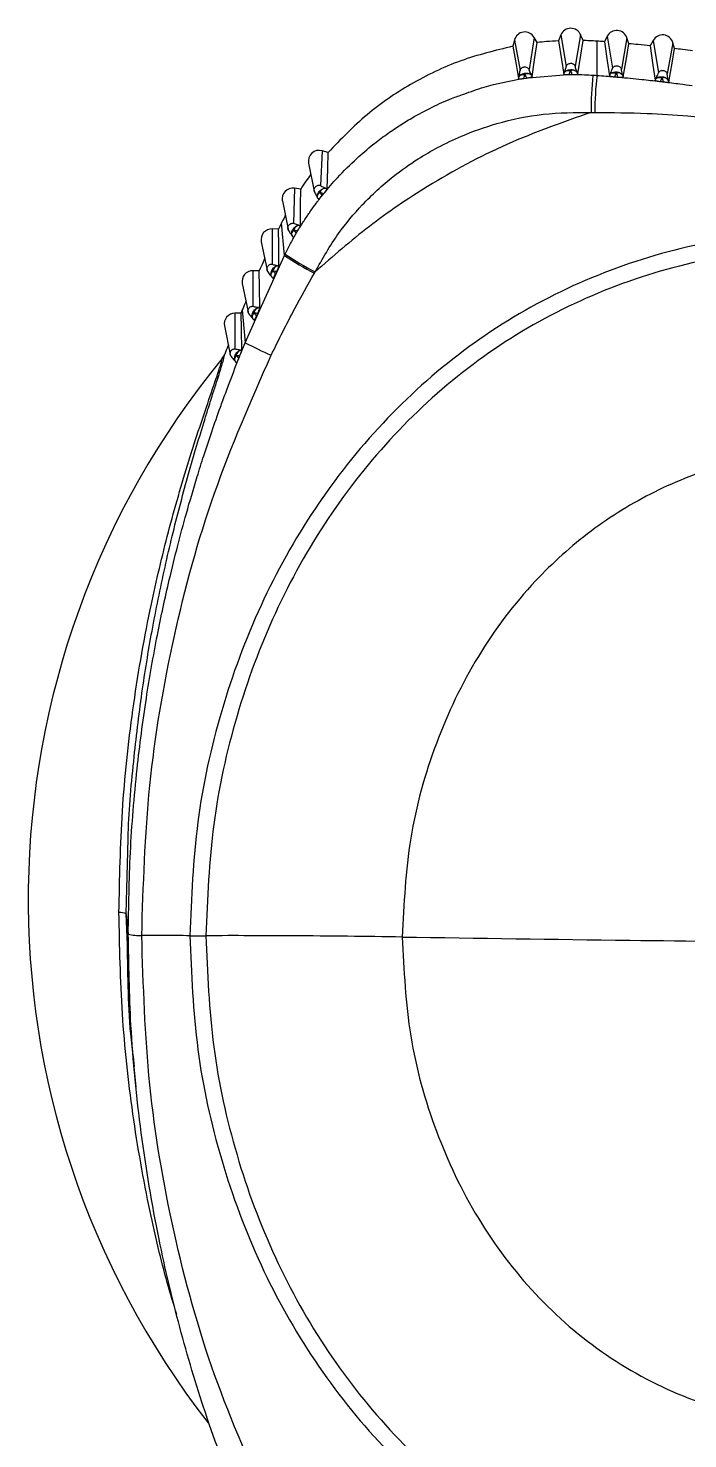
# Model space of a CAD drawing. Extents: x 398 to 508, y 623 to 782.
# Drawn here: x 467.078 to 468.77, y 726.597 to 730.213 of the extents above; entities that cross this region are included whole.
import ezdxf

# ---------------------------------------------------------------- set-up
doc = ezdxf.new("R2010")
doc.units = 0
doc.header["$MEASUREMENT"] = 0
doc.layers.add('GEOMETRY', color=2, linetype='Continuous', lineweight=25)

msp = doc.modelspace()

# ---------------------------------------------------------------- linework, layer by layer
at = {"layer": 'GEOMETRY'}
for p, q in [((468.4439, 730.1954), (468.4378, 730.1803)), ((468.4439, 730.1954), (468.4578, 730.1149)), ((468.4949, 730.1957), (468.4811, 730.1151)), ((468.5011, 730.181), (468.4949, 730.1957)), ((468.325, 730.1822), (468.321, 730.1663)), ((468.325, 730.1822), (468.3395, 730.1041)), ((468.3757, 730.1891), (468.3628, 730.1072)), ((468.3833, 730.1758), (468.3757, 730.1891)), ((468.5369, 730.0916), (468.5375, 730.1793)), ((468.563, 730.1921), (468.5557, 730.178)), ((468.563, 730.1921), (468.5764, 730.1098)), ((468.6137, 730.1878), (468.5993, 730.1079)), ((468.6185, 730.1728), (468.6137, 730.1878)), ((468.6809, 730.1813), (468.6732, 730.1675)), ((468.6809, 730.1813), (468.6942, 730.0982)), ((468.7315, 730.1755), (468.7169, 730.0955)), ((468.7358, 730.1605), (468.7315, 730.1755)), ((468.3445, 730.0833), (468.3492, 730.084)), ((468.3492, 730.084), (468.3563, 730.085)), ((468.361, 730.0858), (468.4609, 730.0937)), ((468.3692, 730.092), (468.3708, 730.0888)), ((468.4859, 730.0992), (468.4873, 730.0955)), ((468.5687, 730.0907), (468.5705, 730.0945)), ((468.6031, 730.0917), (468.6042, 730.0878)), ((468.6993, 730.0761), (468.7039, 730.0854)), ((468.6861, 730.0793), (468.6878, 730.0827)), ((468.7203, 730.0789), (468.7211, 730.0753)), ((467.8316, 729.8984), (467.8275, 729.8096)), ((467.8474, 729.8939), (467.8316, 729.8984)), ((467.797, 729.8665), (467.8116, 729.795)), ((467.7607, 729.8025), (467.7585, 729.7127)), ((467.7769, 729.8002), (467.7607, 729.8025)), ((467.7298, 729.7698), (467.7445, 729.6979)), ((467.8205, 729.7769), (467.8224, 729.7735)), ((467.8266, 729.7924), (467.8359, 729.7883)), ((467.8318, 729.7833), (467.8266, 729.7924)), ((467.8317, 729.7834), (467.8357, 729.7884)), ((467.8317, 729.7835), (467.8357, 729.7884)), ((467.7041, 729.698), (467.7034, 729.6077)), ((467.72, 729.6973), (467.7041, 729.698)), ((467.7351, 729.6303), (467.7279, 729.7137)), ((467.7594, 729.6956), (467.7692, 729.6929)), ((467.7657, 729.6871), (467.7594, 729.6956)), ((467.7656, 729.6872), (467.769, 729.6929)), ((467.6758, 729.6651), (467.6906, 729.5928)), ((467.7553, 729.6798), (467.758, 729.6761)), ((467.6724, 729.4905), (467.7351, 729.6303)), ((467.6544, 729.5909), (467.6542, 729.5)), ((467.6703, 729.5907), (467.6544, 729.5909)), ((467.7123, 729.5828), (467.7055, 729.5908)), ((467.7173, 729.6038), (467.7211, 729.6032)), ((467.627, 729.558), (467.6419, 729.4852)), ((467.7029, 729.5748), (467.7059, 729.5712)), ((467.6239, 729.4825), (467.6082, 729.4824)), ((467.6082, 729.4824), (467.6083, 729.3907)), ((467.6271, 729.4903), (467.6346, 729.4062)), ((467.6346, 729.4062), (467.6724, 729.4905)), ((467.6639, 729.4757), (467.6571, 729.4833)), ((467.6684, 729.4964), (467.6719, 729.496)), ((467.5814, 729.4495), (467.5964, 729.3761)), ((467.6549, 729.467), (467.6578, 729.4638)), ((467.6212, 729.3733), (467.6346, 729.4062)), ((467.5756, 729.3658), (467.5793, 729.371)), ((467.5793, 729.371), (467.582, 729.3768)), ((467.6229, 729.3873), (467.626, 729.3871)), ((467.61, 729.3577), (467.6129, 729.3546)), ((467.3294, 727.9426), (467.3344, 728.1347)), ((467.3294, 727.9426), (467.3346, 727.8904)), ((467.3326, 727.8641), (467.3294, 727.9426)), ((467.349, 727.5505), (467.3543, 727.4983))]:
    msp.add_line(p, q, dxfattribs=at)
at = {"layer": 'GEOMETRY', "flags": 128}
for points in [[(468.321, 730.1663), (468.3293, 730.1199), (468.3358, 730.0834)], [(468.3708, 730.0888), (468.3778, 730.1375), (468.3833, 730.1758)], [(468.4378, 730.1803), (468.4456, 730.1325), (468.4517, 730.0951)], [(468.4873, 730.0955), (468.495, 730.1434), (468.5011, 730.181)], [(468.5557, 730.178), (468.563, 730.1291), (468.5687, 730.0907)], [(468.6042, 730.0878), (468.6122, 730.1354), (468.6185, 730.1728)], [(468.6732, 730.1675), (468.6804, 730.1181), (468.6861, 730.0793)], [(468.7211, 730.0753), (468.7293, 730.123), (468.7358, 730.1605)], [(468.3358, 730.0834), (468.3363, 730.0857), (468.3367, 730.0875)], [(468.5822, 730.088), (468.5847, 730.0934), (468.5867, 730.0977)], [(468.5867, 730.0977), (468.5883, 730.0919), (468.5895, 730.0873)], [(468.7039, 730.0854), (468.7053, 730.0797), (468.7064, 730.0753)], [(467.8446, 729.801), (467.8461, 729.8529), (467.8474, 729.8939)], [(467.7762, 729.7065), (467.7766, 729.7589), (467.7769, 729.8002)], [(467.8409, 729.8024), (467.8429, 729.8016), (467.8446, 729.801)], [(467.7211, 729.6032), (467.7205, 729.6559), (467.72, 729.6973)], [(467.6719, 729.496), (467.671, 729.549), (467.6703, 729.5907)], [(467.7055, 729.5908), (467.7111, 729.5901), (467.7155, 729.5895)], [(467.626, 729.3871), (467.6248, 729.4405), (467.6239, 729.4825)], [(467.6571, 729.4833), (467.6625, 729.4827), (467.6667, 729.4822)], [(467.6186, 729.3668), (467.6148, 729.3709), (467.6118, 729.374)]]:
    msp.add_lwpolyline(points, dxfattribs=at)
at = {"layer": 'GEOMETRY'}
for centre, radius, start, end in [((468.3518, 730.1754), 0.0276, 29.7813, 165.7867), ((468.4695, 730.185), 0.0276, 22.7774, 157.8674), ((468.5875, 730.1793), 0.0276, 17.9489, 152.4235), ((468.705, 730.1679), 0.0276, 16.0723, 150.7259), ((468.3588, 730.0811), 0.015, 45.9678, 118.8201), ((468.4744, 730.0901), 0.0147, 38.4969, 111.7417), ((469.237, 730.0113), 0.7151, 173.4968, 181.16), ((469.271, 730.0007), 0.7397, 172.9364, 180.2889), ((468.5909, 730.0838), 0.0145, 33.2973, 107.0145), ((468.7078, 730.0713), 0.0146, 31.2775, 105.5796), ((467.824, 729.872), 0.0275, 73.8881, 191.4136), ((467.7567, 729.7752), 0.0275, 81.7986, 191.4439), ((467.8411, 729.7869), 0.0155, 90.6511, 159.1145), ((467.7027, 729.6706), 0.0275, 87.2476, 191.4633), ((467.7745, 729.692), 0.0156, 98.2702, 166.702), ((468.1083, 730.1758), 0.6609, 235.6214, 243.3715), ((468.1391, 730.2216), 0.7123, 235.6122, 242.8247), ((467.6539, 729.5635), 0.0275, 88.9491, 191.4694), ((467.7209, 729.5886), 0.0156, 103.4626, 171.7702), ((467.6083, 729.4549), 0.0275, 90.2982, 191.4326), ((467.6724, 729.4814), 0.0155, 105.0711, 173.0682), ((468.3114, 730.7361), 1.4922, 243.0248, 245.8564), ((469.2584, 727.9792), 2.1804, 140.5122, 217.9782), ((467.6272, 729.3725), 0.0155, 106.2845, 174.1921), ((467.3136, 727.9023), 0.0433, 68.634, 93.7401), ((467.3615, 727.9865), 0.0997, 254.3961, 274.4486)]:
    msp.add_arc(centre, radius, start, end, dxfattribs=at)
for points, knots in [([(468.321, 730.1663), (468.276, 730.1554), (468.1847, 730.1333), (468.059, 730.0723), (467.9431, 729.9938), (467.8796, 729.9275), (467.8474, 729.8939)], [0, 0, 0, 0, 0.24902, 0.505264, 0.749241, 1, 1, 1, 1]), ([(468.4378, 730.1803), (468.4276, 730.1797), (468.4095, 730.1786), (468.3913, 730.1767), (468.3833, 730.1758)], [0, 0, 0, 0, 0.558775, 1, 1, 1, 1]), ([(468.5375, 730.1793), (468.5307, 730.1797), (468.5186, 730.1805), (468.5064, 730.1809), (468.5011, 730.181)], [0, 0, 0, 0, 0.558671, 1, 1, 1, 1]), ([(468.5557, 730.178), (468.5523, 730.1782), (468.5462, 730.1787), (468.5401, 730.1791), (468.5375, 730.1793)], [0, 0, 0, 0, 0.560784, 1, 1, 1, 1]), ([(468.6732, 730.1675), (468.6629, 730.1685), (468.6447, 730.1704), (468.6265, 730.1721), (468.6185, 730.1728)], [0, 0, 0, 0, 0.562243, 1, 1, 1, 1]), ([(468.7821, 730.1546), (468.7734, 730.1557), (468.758, 730.1578), (468.7426, 730.1596), (468.7358, 730.1605)], [0, 0, 0, 0, 0.5617434, 1, 1, 1, 1]), ([(468.3367, 730.0875), (468.3375, 730.0919), (468.3391, 730.0995), (468.3394, 730.1027), (468.3395, 730.1041)], [0, 0, 0, 0, 0.5679854, 1, 1, 1, 1]), ([(468.3367, 730.0875), (468.3369, 730.0883), (468.3375, 730.0898), (468.3391, 730.0918), (468.3416, 730.0936), (468.3462, 730.0959), (468.3514, 730.0972), (468.3571, 730.0975), (468.3626, 730.0967), (468.367, 730.0945), (468.3686, 730.0927), (468.3692, 730.092)], [0, 0, 0, 0, 0.074099, 0.135075, 0.247175, 0.362432, 0.50067, 0.610641, 0.750165, 0.895094, 1, 1, 1, 1]), ([(468.3367, 730.0875), (468.3373, 730.0887), (468.3384, 730.091), (468.3426, 730.0935), (468.3465, 730.0941), (468.3495, 730.0941), (468.3509, 730.0942), (468.3515, 730.0943)], [0, 0, 0, 0, 0.295906, 0.561926, 0.812537, 0.915843, 1, 1, 1, 1]), ([(468.3492, 730.084), (468.3497, 730.0859), (468.3504, 730.0894), (468.3512, 730.0928), (468.3515, 730.0943)], [0, 0, 0, 0, 0.559162, 1, 1, 1, 1]), ([(468.3515, 730.0943), (468.3524, 730.0926), (468.354, 730.0895), (468.3556, 730.0864), (468.3563, 730.085)], [0, 0, 0, 0, 0.560723, 1, 1, 1, 1]), ([(468.3563, 730.085), (468.3572, 730.0852), (468.3588, 730.0854), (468.3604, 730.0857), (468.361, 730.0858)], [0, 0, 0, 0, 0.570921, 1, 1, 1, 1]), ([(468.361, 730.0858), (468.3624, 730.0861), (468.3652, 730.0866), (468.3684, 730.0874), (468.3704, 730.0882), (468.3707, 730.0886), (468.3708, 730.0888)], [0, 0, 0, 0, 0.216263, 0.431464, 0.739843, 1, 1, 1, 1]), ([(468.3692, 730.092), (468.3671, 730.0963), (468.3634, 730.104), (468.3629, 730.1062), (468.3628, 730.1072)], [0, 0, 0, 0, 0.560278, 1, 1, 1, 1]), ([(468.4517, 730.0951), (468.452, 730.0958), (468.4525, 730.0972), (468.4529, 730.0985), (468.4531, 730.0991)], [0, 0, 0, 0, 0.559698, 1, 1, 1, 1]), ([(468.4517, 730.0951), (468.452, 730.0948), (468.4525, 730.0944), (468.4559, 730.0939), (468.4588, 730.0938), (468.4606, 730.0937), (468.4609, 730.0937)], [0, 0, 0, 0, 0.44735, 0.700587, 0.955765, 1, 1, 1, 1]), ([(468.4531, 730.0991), (468.4545, 730.1032), (468.457, 730.1106), (468.4576, 730.1136), (468.4578, 730.1149)], [0, 0, 0, 0, 0.5678222, 1, 1, 1, 1]), ([(468.4531, 730.0991), (468.4535, 730.0998), (468.4543, 730.1012), (468.4561, 730.1029), (468.459, 730.1044), (468.4638, 730.1061), (468.4691, 730.1066), (468.4748, 730.1063), (468.48, 730.1047), (468.4841, 730.102), (468.4854, 730.1001), (468.4859, 730.0992)], [0, 0, 0, 0, 0.073698, 0.134691, 0.247268, 0.362818, 0.500595, 0.610503, 0.750117, 0.895682, 1, 1, 1, 1]), ([(468.4531, 730.0991), (468.4539, 730.1001), (468.4554, 730.1022), (468.4599, 730.1041), (468.4639, 730.1042), (468.4669, 730.1038), (468.4683, 730.1038), (468.469, 730.1038)], [0, 0, 0, 0, 0.293619, 0.55961, 0.810838, 0.914944, 1, 1, 1, 1]), ([(468.4609, 730.0937), (468.4617, 730.0937), (468.4632, 730.0937), (468.4647, 730.0937), (468.4653, 730.0937)], [0, 0, 0, 0, 0.5643303, 1, 1, 1, 1]), ([(468.4653, 730.0937), (468.466, 730.0956), (468.4672, 730.0989), (468.4684, 730.1023), (468.469, 730.1038)], [0, 0, 0, 0, 0.5592356, 1, 1, 1, 1]), ([(468.4653, 730.0937), (468.4667, 730.0938), (468.4691, 730.0938), (468.4716, 730.0938), (468.4727, 730.0938)], [0, 0, 0, 0, 0.559999, 1, 1, 1, 1]), ([(468.469, 730.1038), (468.4697, 730.1019), (468.4709, 730.0986), (468.4721, 730.0953), (468.4727, 730.0938)], [0, 0, 0, 0, 0.5608234, 1, 1, 1, 1]), ([(468.4727, 730.0938), (468.4735, 730.0938), (468.475, 730.0938), (468.4764, 730.0939), (468.4771, 730.0939)], [0, 0, 0, 0, 0.5591787, 1, 1, 1, 1]), ([(468.4771, 730.0939), (468.4785, 730.0939), (468.4812, 730.0941), (468.4846, 730.0944), (468.4868, 730.0949), (468.4871, 730.0953), (468.4873, 730.0955)], [0, 0, 0, 0, 0.208818, 0.416817, 0.704912, 1, 1, 1, 1]), ([(468.4771, 730.0939), (468.4863, 730.0938), (468.5028, 730.0936), (468.5193, 730.0927), (468.5265, 730.0923)], [0, 0, 0, 0, 0.560211, 1, 1, 1, 1]), ([(468.4859, 730.0992), (468.4843, 730.1037), (468.4815, 730.1118), (468.4812, 730.1141), (468.4811, 730.1151)], [0, 0, 0, 0, 0.560219, 1, 1, 1, 1]), ([(468.5265, 730.0923), (468.5284, 730.0922), (468.5319, 730.092), (468.5354, 730.0917), (468.5369, 730.0916)], [0, 0, 0, 0, 0.560017, 1, 1, 1, 1]), ([(468.5369, 730.0916), (468.5447, 730.091), (468.5586, 730.09), (468.5725, 730.0888), (468.5787, 730.0883)], [0, 0, 0, 0, 0.560693, 1, 1, 1, 1]), ([(468.5687, 730.0907), (468.569, 730.0905), (468.5693, 730.0901), (468.5719, 730.0893), (468.5751, 730.0888), (468.5776, 730.0885), (468.5787, 730.0883)], [0, 0, 0, 0, 0.350348, 0.613596, 0.830078, 1, 1, 1, 1]), ([(468.5705, 730.0945), (468.5722, 730.0985), (468.5753, 730.1056), (468.5761, 730.1085), (468.5764, 730.1098)], [0, 0, 0, 0, 0.56772, 1, 1, 1, 1]), ([(468.5705, 730.0945), (468.5714, 730.0956), (468.573, 730.0978), (468.5768, 730.0992), (468.5817, 730.1005), (468.5871, 730.1006), (468.5927, 730.0997), (468.5977, 730.0977), (468.6015, 730.0947), (468.6026, 730.0926), (468.6031, 730.0917)], [0, 0, 0, 0, 0.133916, 0.246763, 0.362579, 0.50025, 0.61032, 0.74993, 0.89585, 1, 1, 1, 1]), ([(468.5705, 730.0945), (468.5713, 730.0955), (468.573, 730.0974), (468.5777, 730.0989), (468.5816, 730.0986), (468.5846, 730.0979), (468.586, 730.0977), (468.5867, 730.0977)], [0, 0, 0, 0, 0.291908, 0.557826, 0.809503, 0.914221, 1, 1, 1, 1]), ([(468.5787, 730.0883), (468.5793, 730.0882), (468.5805, 730.0881), (468.5817, 730.088), (468.5822, 730.088)], [0, 0, 0, 0, 0.560699, 1, 1, 1, 1]), ([(468.5822, 730.088), (468.5836, 730.0879), (468.586, 730.0876), (468.5885, 730.0874), (468.5895, 730.0873)], [0, 0, 0, 0, 0.560014, 1, 1, 1, 1]), ([(468.5895, 730.0873), (468.5902, 730.0873), (468.5914, 730.0872), (468.5925, 730.0871), (468.593, 730.0871)], [0, 0, 0, 0, 0.5562987, 1, 1, 1, 1]), ([(468.593, 730.0871), (468.5944, 730.087), (468.5972, 730.0869), (468.6006, 730.0869), (468.6035, 730.0872), (468.6039, 730.0876), (468.6042, 730.0878)], [0, 0, 0, 0, 0.19291, 0.385314, 0.639964, 1, 1, 1, 1]), ([(468.593, 730.0871), (468.6125, 730.0853), (468.6472, 730.0821), (468.6819, 730.0781), (468.6971, 730.0764)], [0, 0, 0, 0, 0.561694, 1, 1, 1, 1]), ([(468.6031, 730.0917), (468.6018, 730.0963), (468.5996, 730.1046), (468.5994, 730.1069), (468.5993, 730.1079)], [0, 0, 0, 0, 0.560275, 1, 1, 1, 1]), ([(468.6878, 730.0827), (468.6896, 730.0867), (468.693, 730.0939), (468.6938, 730.0969), (468.6942, 730.0982)], [0, 0, 0, 0, 0.567777, 1, 1, 1, 1]), ([(468.6878, 730.0827), (468.6883, 730.0834), (468.6892, 730.0846), (468.6911, 730.0859), (468.6939, 730.0871), (468.6988, 730.0883), (468.7044, 730.0883), (468.7102, 730.0872), (468.7152, 730.085), (468.7188, 730.0819), (468.7198, 730.0798), (468.7203, 730.0789)], [0, 0, 0, 0, 0.07581, 0.1354, 0.233498, 0.34744, 0.500621, 0.610725, 0.75012, 0.895709, 1, 1, 1, 1]), ([(468.6878, 730.0827), (468.6887, 730.0836), (468.6904, 730.0854), (468.695, 730.0868), (468.699, 730.0864), (468.7019, 730.0857), (468.7033, 730.0855), (468.7039, 730.0854)], [0, 0, 0, 0, 0.292279, 0.558067, 0.80954, 0.914198, 1, 1, 1, 1]), ([(468.7203, 730.0789), (468.7191, 730.0836), (468.7171, 730.0921), (468.717, 730.0945), (468.7169, 730.0955)], [0, 0, 0, 0, 0.5604941, 1, 1, 1, 1]), ([(468.1954, 730.0436), (468.2126, 730.0499), (468.2609, 730.0678), (468.3117, 730.0772), (468.3445, 730.0833)], [0, 0, 0, 0, 0.355071, 1, 1, 1, 1]), ([(468.3358, 730.0834), (468.3361, 730.0832), (468.3365, 730.0828), (468.3397, 730.0829), (468.3424, 730.0831), (468.3441, 730.0833), (468.3445, 730.0833)], [0, 0, 0, 0, 0.457113, 0.715327, 0.936307, 1, 1, 1, 1]), ([(468.6861, 730.0793), (468.6863, 730.079), (468.6866, 730.0786), (468.6891, 730.0778), (468.6925, 730.0771), (468.6955, 730.0766), (468.6971, 730.0764)], [0, 0, 0, 0, 0.320687, 0.573692, 0.780742, 1, 1, 1, 1]), ([(468.6971, 730.0764), (468.6975, 730.0764), (468.6982, 730.0763), (468.699, 730.0762), (468.6993, 730.0761)], [0, 0, 0, 0, 0.562375, 1, 1, 1, 1]), ([(468.6993, 730.0761), (468.7006, 730.076), (468.703, 730.0757), (468.7053, 730.0754), (468.7064, 730.0753)], [0, 0, 0, 0, 0.55994, 1, 1, 1, 1]), ([(468.7064, 730.0753), (468.7068, 730.0752), (468.7075, 730.0752), (468.7082, 730.0751), (468.7085, 730.0751)], [0, 0, 0, 0, 0.564745, 1, 1, 1, 1]), ([(468.7085, 730.0751), (468.7099, 730.0749), (468.7127, 730.0747), (468.7164, 730.0745), (468.7195, 730.0746), (468.7209, 730.0749), (468.7211, 730.0752), (468.7211, 730.0753)], [0, 0, 0, 0, 0.174968, 0.349861, 0.564194, 0.861578, 1, 1, 1, 1]), ([(468.7085, 730.0751), (468.7221, 730.0734), (468.7463, 730.0704), (468.7704, 730.0671), (468.781, 730.0657)], [0, 0, 0, 0, 0.560767, 1, 1, 1, 1]), ([(467.8357, 729.7884), (467.8474, 729.8023), (467.8741, 729.8339), (467.9166, 729.8759), (467.959, 729.9122), (467.9956, 729.9398), (468.0288, 729.9624), (468.0678, 729.9864), (468.1126, 730.01), (468.1572, 730.0309), (468.1849, 730.0401), (468.1954, 730.0436)], [0, 0, 0, 0, 0.121809, 0.278362, 0.399985, 0.496648, 0.586063, 0.669722, 0.804028, 0.925697, 1, 1, 1, 1]), ([(468.522, 729.9969), (468.4492, 729.9713), (468.3038, 729.9204), (468.1146, 729.8182), (467.9506, 729.7074), (467.8595, 729.6278), (467.8138, 729.5879)], [0, 0, 0, 0, 0.280402, 0.559758, 0.779466, 1, 1, 1, 1]), ([(467.8138, 729.5879), (467.8328, 729.6215), (467.8675, 729.6827), (467.9363, 729.7642), (468.0054, 729.8278), (468.0719, 729.8748), (468.1306, 729.9089), (468.1974, 729.9409), (468.2872, 729.9725), (468.3991, 729.9962), (468.4808, 729.9966), (468.522, 729.9969)], [0, 0, 0, 0, 0.134089, 0.244473, 0.369448, 0.45987, 0.526986, 0.605219, 0.716922, 0.857083, 1, 1, 1, 1]), ([(468.522, 729.9969), (468.5238, 729.9969), (468.5269, 729.9969), (468.5299, 729.9969), (468.5313, 729.9969)], [0, 0, 0, 0, 0.559851, 1, 1, 1, 1]), ([(468.5313, 729.9969), (468.576, 729.9965), (468.6556, 729.9957), (468.735, 729.9906), (468.7697, 729.9884)], [0, 0, 0, 0, 0.562267, 1, 1, 1, 1]), ([(468.7697, 729.9884), (468.8966, 729.9746), (469.1511, 729.9468), (469.5233, 729.8472), (469.8838, 729.7104), (470.2279, 729.535), (470.5518, 729.3258), (470.8497, 729.0837), (471.1208, 728.8135), (471.2721, 728.6087), (471.3476, 728.5065)], [0, 0, 0, 0, 0.124403, 0.249396, 0.374648, 0.499998, 0.625346, 0.750599, 0.875592, 1, 1, 1, 1]), ([(467.8029, 729.8378), (467.7986, 729.8319), (467.7897, 729.8196), (467.7813, 729.8069), (467.7769, 729.8002)], [0, 0, 0, 0, 0.473441, 1, 1, 1, 1]), ([(467.8116, 729.795), (467.8119, 729.7942), (467.8123, 729.7928), (467.815, 729.787), (467.8182, 729.7811), (467.8203, 729.7772)], [0, 0, 0, 0, 0.259062, 0.508401, 1, 1, 1, 1]), ([(467.8207, 729.7765), (467.8203, 729.7772), (467.8196, 729.7787), (467.8191, 729.7812), (467.8195, 729.7843), (467.821, 729.7888), (467.8238, 729.7934), (467.8278, 729.7977), (467.8324, 729.8009), (467.8373, 729.8026), (467.8398, 729.8024), (467.8409, 729.8024)], [0, 0, 0, 0, 0.072811, 0.139295, 0.247501, 0.357518, 0.500346, 0.609002, 0.750043, 0.89454, 1, 1, 1, 1]), ([(467.8409, 729.8024), (467.8367, 729.8041), (467.8291, 729.8073), (467.828, 729.8089), (467.8275, 729.8096)], [0, 0, 0, 0, 0.559655, 1, 1, 1, 1]), ([(467.8357, 729.7885), (467.8366, 729.7896), (467.8384, 729.7918), (467.8408, 729.7949), (467.8428, 729.7977), (467.8443, 729.8), (467.8445, 729.8006), (467.8446, 729.801)], [0, 0, 0, 0, 0.168847, 0.338039, 0.503216, 0.739358, 1, 1, 1, 1]), ([(467.769, 729.6929), (467.7717, 729.6974), (467.7762, 729.7047), (467.7817, 729.7134), (467.7871, 729.7217), (467.7926, 729.73), (467.7978, 729.7376), (467.8003, 729.7413), (467.801, 729.7422), (467.8012, 729.7424), (467.8012, 729.7425), (467.8012, 729.7425), (467.8012, 729.7425), (467.8012, 729.7425), (467.8012, 729.7426), (467.8012, 729.7426), (467.8013, 729.7426), (467.8014, 729.7428), (467.8021, 729.7437), (467.807, 729.7507), (467.8128, 729.7587), (467.8198, 729.7681), (467.8249, 729.7748), (467.8291, 729.7802), (467.8317, 729.7834)], [0, 0, 0, 0, 0.143739, 0.233051, 0.280958, 0.412378, 0.505693, 0.529211, 0.535296, 0.536926, 0.537389, 0.537533, 0.537617, 0.537627, 0.537651, 0.537743, 0.538104, 0.53953, 0.545194, 0.567718, 0.772289, 0.813325, 0.887211, 1, 1, 1, 1]), ([(467.8207, 729.7765), (467.8202, 729.7778), (467.8192, 729.7804), (467.8204, 729.7854), (467.8229, 729.7886), (467.8252, 729.7908), (467.8262, 729.7919), (467.8266, 729.7924)], [0, 0, 0, 0, 0.296336, 0.563095, 0.814411, 0.917289, 1, 1, 1, 1]), ([(467.8224, 729.7735), (467.8226, 729.7734), (467.8229, 729.7733), (467.8249, 729.7753), (467.8271, 729.7778), (467.8295, 729.7807), (467.831, 729.7827), (467.8317, 729.7835)], [0, 0, 0, 0, 0.340068, 0.542287, 0.712495, 0.883403, 1, 1, 1, 1]), ([(467.7374, 729.7324), (467.7366, 729.7309), (467.7334, 729.7247), (467.7303, 729.7184), (467.7279, 729.7137)], [0, 0, 0, 0, 0.23968, 1, 1, 1, 1]), ([(471.1235, 727.8896), (471.1186, 727.9813), (471.1088, 728.1653), (471.0321, 728.4336), (470.914, 728.6888), (470.7539, 728.9254), (470.558, 729.1382), (470.3313, 729.3225), (470.0802, 729.4747), (469.8108, 729.591), (469.5297, 729.6679), (469.2436, 729.7025), (468.9595, 729.6928), (468.6843, 729.6379), (468.4249, 729.5373), (468.1888, 729.3915), (467.9814, 729.2051), (467.8068, 728.984), (467.6678, 728.7346), (467.5677, 728.4637), (467.5045, 728.1784), (467.4967, 727.9839), (467.4928, 727.8863)], [0, 0, 0, 0, 0.048377, 0.09717, 0.146628, 0.196818, 0.247667, 0.298988, 0.350512, 0.401933, 0.452965, 0.50339, 0.553091, 0.602088, 0.650565, 0.698888, 0.747507, 0.796727, 0.846674, 0.897321, 0.94851, 1, 1, 1, 1]), ([(467.7279, 729.7137), (467.7264, 729.7106), (467.7238, 729.7052), (467.7211, 729.6997), (467.72, 729.6973)], [0, 0, 0, 0, 0.559216, 1, 1, 1, 1]), ([(467.7368, 729.6338), (467.7414, 729.6429), (467.7468, 729.6536), (467.7541, 729.667), (467.759, 729.6758), (467.7631, 729.6829), (467.7656, 729.6872)], [0, 0, 0, 0, 0.504194, 0.594258, 0.753766, 1, 1, 1, 1]), ([(467.7445, 729.6979), (467.7447, 729.6971), (467.7453, 729.6954), (467.7484, 729.6896), (467.7524, 729.6839), (467.755, 729.6802)], [0, 0, 0, 0, 0.263477, 0.514591, 1, 1, 1, 1]), ([(467.7557, 729.6793), (467.7552, 729.68), (467.7543, 729.6813), (467.7536, 729.6837), (467.7535, 729.6868), (467.7544, 729.6915), (467.7566, 729.6963), (467.7598, 729.7011), (467.764, 729.7049), (467.7687, 729.7072), (467.7713, 729.7074), (467.7723, 729.7075)], [0, 0, 0, 0, 0.072662, 0.139011, 0.247668, 0.357937, 0.500334, 0.608157, 0.749945, 0.899555, 1, 1, 1, 1]), ([(467.7557, 729.6793), (467.755, 729.6805), (467.7537, 729.6829), (467.7542, 729.6879), (467.7562, 729.6915), (467.7582, 729.6939), (467.759, 729.6951), (467.7594, 729.6956)], [0, 0, 0, 0, 0.293967, 0.560693, 0.812387, 0.915994, 1, 1, 1, 1]), ([(467.758, 729.6761), (467.7582, 729.676), (467.7585, 729.676), (467.7601, 729.6782), (467.7618, 729.681), (467.7638, 729.6841), (467.765, 729.6863), (467.7656, 729.6872)], [0, 0, 0, 0, 0.343822, 0.543268, 0.712445, 0.882245, 1, 1, 1, 1]), ([(467.7723, 729.7075), (467.768, 729.7086), (467.7603, 729.7107), (467.7591, 729.7121), (467.7585, 729.7127)], [0, 0, 0, 0, 0.559659, 1, 1, 1, 1]), ([(467.7656, 729.6872), (467.7661, 729.688), (467.7669, 729.6894), (467.7678, 729.6909), (467.7682, 729.6916), (467.7685, 729.6921), (467.7688, 729.6925), (467.769, 729.6929)], [0, 0, 0, 0, 0.480467, 0.736266, 0.767741, 0.822207, 1, 1, 1, 1]), ([(467.769, 729.6929), (467.7697, 729.6941), (467.7712, 729.6966), (467.7731, 729.7), (467.7748, 729.7031), (467.776, 729.7055), (467.7761, 729.7062), (467.7762, 729.7065)], [0, 0, 0, 0, 0.168813, 0.337959, 0.503289, 0.740002, 1, 1, 1, 1]), ([(467.7723, 729.7075), (467.773, 729.7073), (467.7743, 729.707), (467.7756, 729.7067), (467.7762, 729.7065)], [0, 0, 0, 0, 0.560303, 1, 1, 1, 1]), ([(471.0813, 727.889), (471.0766, 727.9785), (471.067, 728.1583), (470.9919, 728.4204), (470.8765, 728.6699), (470.72, 728.9011), (470.5285, 729.1091), (470.3069, 729.2893), (470.0615, 729.438), (469.7983, 729.5517), (469.5236, 729.6267), (469.244, 729.6605), (468.9664, 729.651), (468.6976, 729.5973), (468.4442, 729.4991), (468.2135, 729.3567), (468.011, 729.1746), (467.8405, 728.9586), (467.7048, 728.7151), (467.6071, 728.4505), (467.5454, 728.1718), (467.5378, 727.9817), (467.534, 727.8863)], [0, 0, 0, 0, 0.048366, 0.097149, 0.146599, 0.196786, 0.247642, 0.298976, 0.350518, 0.401955, 0.452995, 0.503421, 0.553115, 0.602102, 0.650569, 0.698881, 0.747489, 0.7967, 0.846643, 0.897293, 0.948493, 1, 1, 1, 1]), ([(467.6846, 729.6221), (467.6832, 729.619), (467.6783, 729.6086), (467.6736, 729.5981), (467.6703, 729.5907)], [0, 0, 0, 0, 0.2989826, 1, 1, 1, 1]), ([(467.7351, 729.6303), (467.7354, 729.631), (467.736, 729.6321), (467.7366, 729.6333), (467.7368, 729.6338)], [0, 0, 0, 0, 0.560014, 1, 1, 1, 1]), ([(467.6906, 729.5928), (467.6909, 729.5919), (467.6915, 729.5901), (467.695, 729.5844), (467.6995, 729.5789), (467.7025, 729.5752)], [0, 0, 0, 0, 0.26588, 0.518072, 1, 1, 1, 1]), ([(467.7034, 729.5743), (467.7028, 729.5749), (467.7018, 729.5761), (467.7008, 729.5785), (467.7005, 729.5815), (467.7009, 729.5863), (467.7026, 729.5913), (467.7055, 729.5963), (467.7093, 729.6005), (467.7137, 729.6031), (467.7162, 729.6036), (467.7173, 729.6038)], [0, 0, 0, 0, 0.073195, 0.139519, 0.247836, 0.35736, 0.500463, 0.609802, 0.750036, 0.895817, 1, 1, 1, 1]), ([(467.7034, 729.5743), (467.7025, 729.5754), (467.701, 729.5777), (467.701, 729.5827), (467.7027, 729.5864), (467.7044, 729.589), (467.7052, 729.5903), (467.7055, 729.5908)], [0, 0, 0, 0, 0.292378, 0.559067, 0.811185, 0.915353, 1, 1, 1, 1]), ([(467.7011, 729.3744), (467.7209, 729.4144), (467.7561, 729.4856), (467.795, 729.5547), (467.8121, 729.5849)], [0, 0, 0, 0, 0.562534, 1, 1, 1, 1]), ([(467.7173, 729.6038), (467.7129, 729.6045), (467.7051, 729.6058), (467.7039, 729.6071), (467.7034, 729.6077)], [0, 0, 0, 0, 0.5596688, 1, 1, 1, 1]), ([(467.7059, 729.5712), (467.7061, 729.5712), (467.7063, 729.5712), (467.7077, 729.5735), (467.7092, 729.5764), (467.7108, 729.5796), (467.7119, 729.5819), (467.7123, 729.5828)], [0, 0, 0, 0, 0.3452159, 0.5454513, 0.7144889, 0.8841976, 1, 1, 1, 1]), ([(467.7123, 729.5828), (467.7129, 729.584), (467.7139, 729.5863), (467.715, 729.5885), (467.7155, 729.5895)], [0, 0, 0, 0, 0.559983, 1, 1, 1, 1]), ([(467.7155, 729.5895), (467.716, 729.5907), (467.7172, 729.5933), (467.7188, 729.5968), (467.7201, 729.6), (467.721, 729.6023), (467.7211, 729.6029), (467.7211, 729.6032)], [0, 0, 0, 0, 0.170064, 0.340314, 0.509802, 0.76226, 1, 1, 1, 1]), ([(467.8121, 729.5849), (467.8124, 729.5855), (467.813, 729.5865), (467.8136, 729.5875), (467.8138, 729.5879)], [0, 0, 0, 0, 0.5600464, 1, 1, 1, 1]), ([(467.6363, 729.5124), (467.6359, 729.5113), (467.6327, 729.504), (467.6297, 729.4966), (467.6271, 729.4903)], [0, 0, 0, 0, 0.141742, 1, 1, 1, 1]), ([(467.6271, 729.4903), (467.6265, 729.4888), (467.6254, 729.4862), (467.6243, 729.4837), (467.6239, 729.4825)], [0, 0, 0, 0, 0.560054, 1, 1, 1, 1]), ([(467.6419, 729.4852), (467.6419, 729.4853), (467.6414, 729.4865), (467.6416, 729.4891), (467.6424, 729.4926), (467.6444, 729.4958), (467.6472, 729.4982), (467.6505, 729.4997), (467.653, 729.4999), (467.6542, 729.5)], [0, 0, 0, 0, 0.010992, 0.175827, 0.340662, 0.505496, 0.670331, 0.835165, 1, 1, 1, 1]), ([(467.6419, 729.4852), (467.6422, 729.4842), (467.6428, 729.4824), (467.6465, 729.4766), (467.6513, 729.4711), (467.6545, 729.4674)], [0, 0, 0, 0, 0.266215, 0.518701, 1, 1, 1, 1]), ([(467.6451, 729.4791), (467.6443, 729.48), (467.6428, 729.4818), (467.6422, 729.4841), (467.6419, 729.4852)], [0, 0, 0, 0, 0.517247, 1, 1, 1, 1]), ([(467.6554, 729.4664), (467.6548, 729.4671), (467.6538, 729.4683), (467.6528, 729.4706), (467.6523, 729.4737), (467.6525, 729.4784), (467.6541, 729.4834), (467.6568, 729.4886), (467.6605, 729.4928), (467.6648, 729.4956), (467.6674, 729.4962), (467.6684, 729.4964)], [0, 0, 0, 0, 0.078048, 0.140383, 0.247774, 0.357517, 0.500368, 0.609586, 0.749998, 0.895509, 1, 1, 1, 1]), ([(467.6554, 729.4664), (467.6546, 729.4676), (467.6529, 729.4698), (467.6528, 729.4749), (467.6543, 729.4787), (467.6561, 729.4814), (467.6568, 729.4827), (467.6571, 729.4833)], [0, 0, 0, 0, 0.292879, 0.559705, 0.811787, 0.915715, 1, 1, 1, 1]), ([(467.6684, 729.4964), (467.664, 729.497), (467.656, 729.4981), (467.6547, 729.4994), (467.6542, 729.5)], [0, 0, 0, 0, 0.559688, 1, 1, 1, 1]), ([(467.6578, 729.4638), (467.658, 729.4638), (467.6582, 729.4637), (467.6595, 729.4661), (467.6609, 729.469), (467.6624, 729.4724), (467.6635, 729.4747), (467.6639, 729.4757)], [0, 0, 0, 0, 0.341574, 0.540904, 0.708689, 0.877173, 1, 1, 1, 1]), ([(467.6639, 729.4757), (467.6644, 729.4769), (467.6654, 729.4791), (467.6663, 729.4813), (467.6667, 729.4822)], [0, 0, 0, 0, 0.560059, 1, 1, 1, 1]), ([(467.6667, 729.4822), (467.6673, 729.4835), (467.6684, 729.4861), (467.6698, 729.4896), (467.6711, 729.4928), (467.6718, 729.4951), (467.6719, 729.4957), (467.6719, 729.496)], [0, 0, 0, 0, 0.17154, 0.343232, 0.515026, 0.772316, 1, 1, 1, 1]), ([(467.5913, 729.4009), (467.5909, 729.3998), (467.5877, 729.3918), (467.5847, 729.3838), (467.582, 729.3768)], [0, 0, 0, 0, 0.13361, 1, 1, 1, 1]), ([(467.3108, 727.9455), (467.3125, 728.0323), (467.316, 728.2057), (467.3437, 728.4652), (467.3842, 728.7005), (467.4332, 728.9102), (467.477, 729.0634), (467.5142, 729.18), (467.542, 729.2619), (467.5624, 729.321), (467.5733, 729.3547), (467.5748, 729.3621), (467.5756, 729.3658)], [0, 0, 0, 0, 0.168284, 0.336443, 0.50431, 0.629879, 0.754855, 0.817016, 0.878727, 0.939624, 0.969866, 1, 1, 1, 1]), ([(467.3344, 728.1347), (467.3345, 728.1392), (467.3362, 728.2094), (467.3483, 728.3378), (467.3693, 728.5143), (467.3969, 728.6801), (467.4243, 728.8136), (467.4494, 728.9197), (467.4689, 728.9961), (467.4892, 729.0701), (467.5099, 729.1414), (467.5271, 729.1978), (467.5414, 729.2433), (467.5522, 729.2772), (467.5618, 729.3072), (467.5712, 729.3367), (467.5795, 729.3639), (467.5812, 729.3727), (467.582, 729.3768)], [0, 0, 0, 0, 0.009702, 0.15266, 0.279434, 0.395168, 0.51724, 0.576098, 0.634065, 0.691151, 0.747378, 0.802773, 0.829339, 0.864214, 0.894393, 0.917053, 0.961092, 1, 1, 1, 1]), ([(467.3692, 727.887), (467.3732, 728.0152), (467.3811, 728.2716), (467.4462, 728.6518), (467.5467, 729.0235), (467.6497, 729.2576), (467.7011, 729.3744)], [0, 0, 0, 0, 0.250709, 0.501217, 0.75119, 1, 1, 1, 1]), ([(467.5773, 729.2585), (467.5821, 729.2716), (467.5953, 729.3079), (467.6095, 729.3438), (467.6186, 729.3668)], [0, 0, 0, 0, 0.35869, 1, 1, 1, 1]), ([(467.5964, 729.3761), (467.5962, 729.3773), (467.5959, 729.3796), (467.5969, 729.3832), (467.5987, 729.3863), (467.6014, 729.3887), (467.6047, 729.3904), (467.6071, 729.3906), (467.6083, 729.3907)], [0, 0, 0, 0, 0.165212, 0.33217, 0.499127, 0.666085, 0.833042, 1, 1, 1, 1]), ([(467.5964, 729.3761), (467.5967, 729.3751), (467.5974, 729.3732), (467.6012, 729.3673), (467.6063, 729.3618), (467.6096, 729.3581)], [0, 0, 0, 0, 0.266364, 0.519012, 1, 1, 1, 1]), ([(467.5998, 729.3698), (467.599, 729.3707), (467.5975, 729.3726), (467.5964, 729.3749), (467.5964, 729.3761), (467.5964, 729.3761)], [0, 0, 0, 0, 0.4974, 0.9948, 1, 1, 1, 1]), ([(467.6106, 729.3571), (467.61, 729.3577), (467.6089, 729.3589), (467.6078, 729.3612), (467.6072, 729.3642), (467.6074, 729.369), (467.6088, 729.3741), (467.6114, 729.3793), (467.615, 729.3836), (467.6193, 729.3865), (467.6218, 729.3871), (467.6229, 729.3873)], [0, 0, 0, 0, 0.0730332, 0.1393246, 0.2479144, 0.3578884, 0.5003716, 0.6094598, 0.7500131, 0.8954019, 1, 1, 1, 1]), ([(467.6106, 729.3571), (467.6097, 729.3583), (467.608, 729.3605), (467.6077, 729.3656), (467.6092, 729.3694), (467.6109, 729.3721), (467.6115, 729.3735), (467.6118, 729.374)], [0, 0, 0, 0, 0.292926, 0.559773, 0.811866, 0.915765, 1, 1, 1, 1]), ([(467.6229, 729.3873), (467.6183, 729.3879), (467.6102, 729.3888), (467.6088, 729.3901), (467.6083, 729.3907)], [0, 0, 0, 0, 0.559699, 1, 1, 1, 1]), ([(467.6118, 729.374), (467.6136, 729.3739), (467.6167, 729.3736), (467.6198, 729.3734), (467.6212, 729.3733)], [0, 0, 0, 0, 0.559513, 1, 1, 1, 1]), ([(467.6129, 729.3547), (467.613, 729.3546), (467.6132, 729.3546), (467.6144, 729.357), (467.6157, 729.3599), (467.6172, 729.3634), (467.6182, 729.3658), (467.6186, 729.3668)], [0, 0, 0, 0, 0.340912, 0.538212, 0.704592, 0.871653, 1, 1, 1, 1]), ([(467.6186, 729.3668), (467.6188, 729.3674), (467.6192, 729.3685), (467.6201, 729.3706), (467.6207, 729.3722), (467.6212, 729.3733)], [0, 0, 0, 0, 0.253633, 0.507266, 1, 1, 1, 1]), ([(467.6212, 729.3733), (467.6217, 729.3746), (467.6227, 729.3772), (467.624, 729.3807), (467.6252, 729.384), (467.6259, 729.3862), (467.6259, 729.3868), (467.626, 729.3871)], [0, 0, 0, 0, 0.1721724, 0.3444426, 0.5181683, 0.7806562, 1, 1, 1, 1]), ([(467.3346, 727.8904), (467.3357, 727.9601), (467.3379, 728.1014), (467.3547, 728.3033), (467.3789, 728.4892), (467.4072, 728.6509), (467.4353, 728.7813), (467.4608, 728.885), (467.4846, 728.9731), (467.5071, 729.0497), (467.5292, 729.1195), (467.5489, 729.1789), (467.5653, 729.2262), (467.5752, 729.2528), (467.5773, 729.2585)], [0, 0, 0, 0, 0.150096, 0.304197, 0.435084, 0.552657, 0.65651, 0.721346, 0.781928, 0.852448, 0.892662, 0.939078, 0.986843, 1, 1, 1, 1]), ([(470.5619, 727.8815), (470.5584, 727.9451), (470.5516, 728.0728), (470.4978, 728.2596), (470.4151, 728.4374), (470.3031, 728.6023), (470.1547, 728.7633), (469.967, 728.9105), (469.7417, 729.0317), (469.5003, 729.1118), (469.2675, 729.1445), (469.0532, 729.1371), (468.862, 729.0988), (468.682, 729.029), (468.5182, 728.9279), (468.3625, 728.7878), (468.2245, 728.6049), (468.1176, 728.3806), (468.0498, 728.1367), (468.0415, 727.9678), (468.0373, 727.8829)], [0, 0, 0, 0, 0.048255, 0.096956, 0.14637, 0.19658, 0.247513, 0.311851, 0.376412, 0.440534, 0.503697, 0.553375, 0.602293, 0.650656, 0.698854, 0.747368, 0.808898, 0.871665, 0.935514, 1, 1, 1, 1]), ([(467.4591, 726.9153), (467.4508, 726.9423), (467.4248, 727.0268), (467.3845, 727.1992), (467.3437, 727.4291), (467.316, 727.6859), (467.3125, 727.8589), (467.3108, 727.9455)], [0, 0, 0, 0, 0.085446, 0.267765, 0.511501, 0.755664, 1, 1, 1, 1]), ([(467.6179, 726.4309), (467.5883, 726.5082), (467.5315, 726.6566), (467.4646, 726.883), (467.4079, 727.1219), (467.3649, 727.3804), (467.3389, 727.6419), (467.336, 727.8126), (467.3346, 727.8904)], [0, 0, 0, 0, 0.166164, 0.319212, 0.474906, 0.659669, 0.844904, 1, 1, 1, 1]), ([(467.4928, 727.8863), (467.4697, 727.8864), (467.4284, 727.8865), (467.3873, 727.8868), (467.3692, 727.887)], [0, 0, 0, 0, 0.559985, 1, 1, 1, 1]), ([(467.7017, 726.4094), (467.6502, 726.5254), (467.5469, 726.7578), (467.4462, 727.1258), (467.3811, 727.5031), (467.3732, 727.759), (467.3692, 727.887)], [0, 0, 0, 0, 0.2488, 0.498778, 0.749292, 1, 1, 1, 1]), ([(467.4928, 727.8863), (467.4967, 727.7888), (467.5045, 727.5944), (467.5677, 727.3103), (467.6678, 727.0409), (467.8068, 726.793), (467.9814, 726.5732), (468.1888, 726.3877), (468.4249, 726.2421), (468.6843, 726.1408), (468.9595, 726.0846), (469.2436, 726.0734), (469.5297, 726.1066), (469.8108, 726.1822), (470.0802, 726.2978), (470.3313, 726.4502), (470.558, 726.6354), (470.7539, 726.8496), (470.914, 727.0876), (471.0321, 727.3443), (471.1088, 727.6137), (471.1186, 727.7979), (471.1235, 727.8896)], [0, 0, 0, 0, 0.05149, 0.102679, 0.153326, 0.203273, 0.252493, 0.301112, 0.349435, 0.397912, 0.446909, 0.49661, 0.547035, 0.598067, 0.649488, 0.701012, 0.752333, 0.803182, 0.853372, 0.90283, 0.951623, 1, 1, 1, 1]), ([(467.4928, 727.8863), (467.5005, 727.8863), (467.5142, 727.8863), (467.5279, 727.8863), (467.534, 727.8863)], [0, 0, 0, 0, 0.559998, 1, 1, 1, 1]), ([(467.534, 727.8863), (467.5378, 727.7911), (467.5454, 727.6011), (467.6071, 727.3233), (467.7048, 727.0598), (467.8405, 726.8175), (468.011, 726.6026), (468.2135, 726.4212), (468.4442, 726.279), (468.6976, 726.1802), (468.9664, 726.1255), (469.244, 726.1148), (469.5236, 726.1474), (469.7983, 726.2215), (470.0615, 726.3346), (470.3069, 726.4834), (470.5285, 726.6644), (470.72, 726.8734), (470.8765, 727.1058), (470.9919, 727.3564), (471.067, 727.6195), (471.0766, 727.7994), (471.0813, 727.889)], [0, 0, 0, 0, 0.0515069, 0.1027075, 0.153357, 0.2032996, 0.2525106, 0.3011189, 0.349431, 0.397898, 0.4468846, 0.4965794, 0.5470048, 0.598045, 0.6494822, 0.7010237, 0.7523581, 0.8032136, 0.8534015, 0.9028508, 0.9516339, 1, 1, 1, 1]), ([(468.0373, 727.8829), (467.9439, 727.8841), (467.777, 727.8864), (467.6083, 727.8864), (467.534, 727.8863)], [0, 0, 0, 0, 0.559944, 1, 1, 1, 1]), ([(468.0373, 727.8829), (468.2315, 727.8799), (468.5782, 727.8746), (468.9283, 727.8713), (469.0823, 727.8699)], [0, 0, 0, 0, 0.55999, 1, 1, 1, 1]), ([(468.0373, 727.8829), (468.0415, 727.7979), (468.0498, 727.6288), (468.1176, 727.3843), (468.2245, 727.1592), (468.3721, 726.963), (468.5554, 726.8044), (468.7694, 726.6921), (469.0047, 726.6301), (469.2515, 726.6177), (469.5002, 726.6533), (469.7417, 726.734), (469.967, 726.8553), (470.1547, 727.002), (470.3031, 727.1625), (470.4151, 727.3268), (470.4978, 727.5041), (470.5516, 727.6903), (470.5584, 727.818), (470.5619, 727.8815)], [0, 0, 0, 0, 0.064497, 0.128357, 0.191134, 0.252676, 0.313218, 0.373448, 0.434269, 0.496217, 0.55939, 0.623524, 0.688096, 0.752444, 0.803386, 0.853605, 0.903028, 0.951736, 1, 1, 1, 1]), ([(467.351, 727.5508), (467.3481, 727.5735), (467.3346, 727.6766), (467.3335, 727.782), (467.3326, 727.8641)], [0, 0, 0, 0, 0.220963, 1, 1, 1, 1])]:
    msp.add_open_spline(points, degree=3, knots=knots, dxfattribs=at)
for points in [[(468.4578, 730.1149), (468.4584, 730.116), (468.4595, 730.1182), (468.4623, 730.1207), (468.4657, 730.1224), (468.4694, 730.1229), (468.4731, 730.1224), (468.4765, 730.1208), (468.4794, 730.1184), (468.4805, 730.1162), (468.4811, 730.1151)], [(468.3395, 730.1041), (468.3399, 730.1053), (468.3407, 730.1076), (468.3432, 730.1105), (468.3464, 730.1126), (468.35, 730.1137), (468.3538, 730.1136), (468.3574, 730.1125), (468.3606, 730.1103), (468.362, 730.1083), (468.3628, 730.1072)], [(468.5764, 730.1098), (468.577, 730.1109), (468.5784, 730.1129), (468.5814, 730.1151), (468.5848, 730.1164), (468.5885, 730.1167), (468.5921, 730.1158), (468.5953, 730.114), (468.5979, 730.1113), (468.5989, 730.109), (468.5993, 730.1079)], [(468.6942, 730.0982), (468.6949, 730.0992), (468.6962, 730.1012), (468.6993, 730.1033), (468.7028, 730.1045), (468.7065, 730.1046), (468.71, 730.1036), (468.7131, 730.1017), (468.7156, 730.0989), (468.7165, 730.0967), (468.7169, 730.0955)], [(467.8131, 729.7911), (467.8126, 729.7922), (467.8115, 729.7945), (467.8112, 729.7983), (467.812, 729.802), (467.8139, 729.8053), (467.8166, 729.8079), (467.82, 729.8096), (467.8238, 729.8103), (467.8263, 729.8098), (467.8275, 729.8096)], [(467.7468, 729.6927), (467.7462, 729.6938), (467.7448, 729.6959), (467.7441, 729.6996), (467.7444, 729.7033), (467.7458, 729.7068), (467.7481, 729.7097), (467.7512, 729.7118), (467.7548, 729.7129), (467.7573, 729.7128), (467.7585, 729.7127)], [(467.6936, 729.5869), (467.6928, 729.5879), (467.6913, 729.5899), (467.6903, 729.5934), (467.6903, 729.5971), (467.6914, 729.6007), (467.6934, 729.6037), (467.6963, 729.6061), (467.6997, 729.6076), (467.7021, 729.6077), (467.7034, 729.6077)]]:
    msp.add_open_spline(points, degree=3, dxfattribs=at)

doc.saveas('drawing.dxf')
